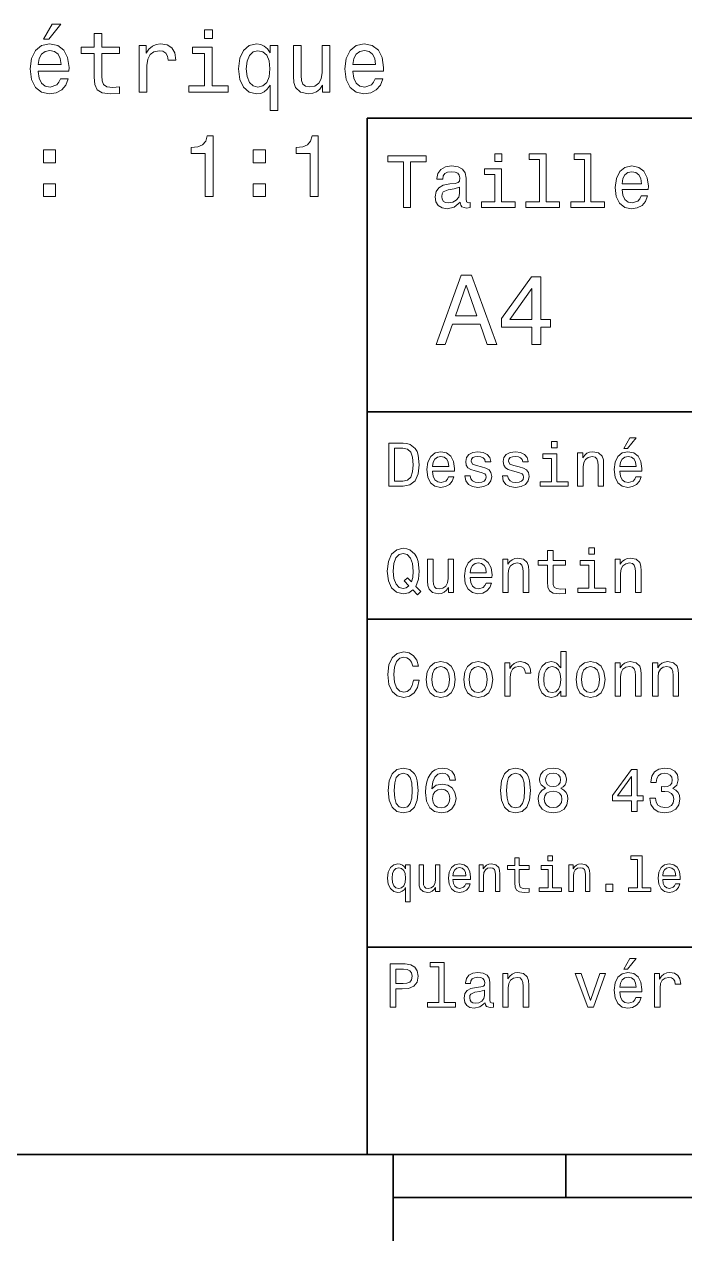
# Model space of a CAD drawing. Extents: x 0 to 297, y 0 to 210.
# Drawn here: x 77.1 to 115.4, y 5 to 75.4 of the extents above; entities that cross this region are included whole.
import ezdxf

# ---------------------------------------------------------------- set-up
doc = ezdxf.new("R2010")
doc.units = 0

msp = doc.modelspace()

# ---------------------------------------------------------------- linework, layer by layer
at = {"color": 7, "lineweight": 35}
for p, q in [((97, 10), (97, 70)), ((97, 70), (287, 70)), ((97, 53), (162, 53)), ((97, 41), (162, 41)), ((97, 22), (162, 22)), ((10, 10), (287, 10)), ((97, 10), (287, 10)), ((98.5, 7.5), (198.5, 7.5))]:
    msp.add_line(p, q, dxfattribs=at)
at = {"color": 7, "lineweight": 35, "ltscale": 0.125}
msp.add_line((98.5, 10), (98.5, 5), dxfattribs=at)
at = {"color": 7, "lineweight": 35, "ltscale": 0.0625}
msp.add_line((108.5, 10), (108.5, 7.5), dxfattribs=at)
at = {"color": 7, "lineweight": 13}
for points in [[(78.257843, 74.586884), (78.555397, 74.586884), (79.256409, 75.444229), (78.762169, 75.444229)], [(81.193008, 73.74971), (81.193008, 72.393082), (81.223267, 71.954315), (81.364471, 71.651726), (81.646896, 71.475212), (82.125999, 71.414696), (82.650497, 71.439911), (82.650497, 71.823196), (82.267212, 71.792931), (81.919228, 71.833282), (81.732628, 71.959358), (81.651939, 72.171173), (81.63681, 72.468727), (81.63681, 73.74971), (82.650497, 73.74971), (82.650497, 74.127945), (81.63681, 74.127945), (81.63681, 74.919739), (81.193008, 74.919739), (81.193008, 74.127945), (80.426437, 74.127945), (80.426437, 73.74971)], [(88.041702, 75.131554), (87.572685, 75.131554), (87.572685, 74.627228), (88.041702, 74.627228)], [(77.950211, 72.736015), (79.725426, 72.736015), (79.730469, 72.942787), (79.64978, 73.522758), (79.427872, 73.956482), (79.074852, 74.218727), (78.605827, 74.314545), (78.146896, 74.213684), (77.793869, 73.931259), (77.566925, 73.472328), (77.486237, 72.867142), (77.561882, 72.246826), (77.788826, 71.792931), (78.13681, 71.510513), (78.590698, 71.414696), (78.98407, 71.480255), (79.306839, 71.651726), (79.543869, 71.924057), (79.680038, 72.28717), (79.241272, 72.28717), (79.150497, 72.085442), (79.019379, 71.934143), (78.646179, 71.81311), (78.358711, 71.868584), (78.141853, 72.045097), (78.000641, 72.332558), (77.950211, 72.720886)], [(83.800354, 71.510513), (84.244156, 71.510513), (84.244156, 73.058784), (84.289543, 73.431984), (84.425713, 73.699272), (84.647614, 73.860657), (84.94516, 73.91613), (85.167068, 73.880829), (85.333496, 73.779968), (85.434357, 73.608498), (85.469666, 73.376511), (85.918503, 73.376511), (85.857986, 73.785011), (85.691559, 74.077515), (85.414185, 74.254028), (85.035942, 74.314545), (84.77874, 74.2742), (84.556839, 74.17334), (84.360153, 74.001869), (84.203812, 73.769882), (84.203812, 74.218727), (83.800354, 74.218727)], [(88.026581, 71.883713), (88.026581, 74.127945), (86.88681, 74.127945), (86.88681, 73.74971), (87.582771, 73.74971), (87.582771, 71.883713), (86.674988, 71.883713), (86.674988, 71.510513), (88.944443, 71.510513), (88.944443, 71.883713)], [(91.370239, 73.80014), (91.213898, 74.027084), (91.037384, 74.188469), (90.830612, 74.279243), (90.593582, 74.314545), (90.164902, 74.213684), (89.832047, 73.931259), (89.615189, 73.477371), (89.539543, 72.867142), (89.615189, 72.251869), (89.832047, 71.797974), (90.164902, 71.510513), (90.593582, 71.414696), (90.830612, 71.444954), (91.032341, 71.530685), (91.208847, 71.687027), (91.370239, 71.924057), (91.370239, 70.461525), (91.814041, 70.461525), (91.814041, 74.218727), (91.370239, 74.218727)], [(94.829887, 74.218727), (94.386086, 74.218727), (94.386086, 72.655327), (94.335648, 72.292213), (94.1894, 72.029968), (93.962448, 71.868584), (93.664902, 71.818153), (93.427872, 71.858498), (93.276573, 71.97953), (93.190842, 72.186302), (93.17067, 72.478813), (93.17067, 74.218727), (92.726868, 74.218727), (92.726868, 72.438469), (92.741989, 72.080399), (92.837814, 71.782845), (93.130325, 71.510513), (93.599342, 71.414696), (93.851501, 71.449997), (94.068359, 71.540771), (94.254959, 71.697113), (94.406258, 71.924057), (94.406258, 71.510513), (94.829887, 71.510513)], [(96.166344, 72.736015), (97.941559, 72.736015), (97.946602, 72.942787), (97.865906, 73.522758), (97.644012, 73.956482), (97.290985, 74.218727), (96.82196, 74.314545), (96.363029, 74.213684), (96.010002, 73.931259), (95.783058, 73.472328), (95.702362, 72.867142), (95.778015, 72.246826), (96.004959, 71.792931), (96.352943, 71.510513), (96.806831, 71.414696), (97.200211, 71.480255), (97.522972, 71.651726), (97.760002, 71.924057), (97.896172, 72.28717), (97.457413, 72.28717), (97.366631, 72.085442), (97.235504, 71.934143), (96.862305, 71.81311), (96.574844, 71.868584), (96.357986, 72.045097), (96.216774, 72.332558), (96.166344, 72.720886)], [(77.950211, 73.109215), (78.005684, 73.457199), (78.141853, 73.714401), (78.348625, 73.870743), (78.620956, 73.926216), (78.888252, 73.870743), (79.095024, 73.714401), (79.2211, 73.457199), (79.266495, 73.109215)], [(89.993439, 72.867142), (90.038818, 73.315987), (90.180038, 73.643799), (90.391846, 73.845528), (90.669228, 73.91613), (90.961731, 73.845528), (91.18364, 73.648842), (91.314758, 73.32103), (91.365189, 72.867142), (91.314758, 72.408211), (91.18364, 72.080399), (90.961731, 71.87867), (90.669228, 71.81311), (90.391846, 71.87867), (90.180038, 72.080399), (90.038818, 72.413254)], [(96.166344, 73.109215), (96.221817, 73.457199), (96.357986, 73.714401), (96.564758, 73.870743), (96.837097, 73.926216), (97.104385, 73.870743), (97.311157, 73.714401), (97.437241, 73.457199), (97.48262, 73.109215)], [(87.623123, 65.463684), (88.082047, 65.463684), (88.082047, 68.988899), (87.739113, 68.988899), (87.648331, 68.681267), (87.466782, 68.474487), (87.1894, 68.353455), (86.806114, 68.31311), (86.806114, 67.95504), (87.623123, 67.95504)], [(93.69516, 65.463684), (94.154099, 65.463684), (94.154099, 68.988899), (93.811157, 68.988899), (93.720383, 68.681267), (93.538818, 68.474487), (93.261444, 68.353455), (92.878159, 68.31311), (92.878159, 67.95504), (93.69516, 67.95504)], [(78.257843, 67.420456), (78.953812, 67.420456), (78.953812, 68.171898), (78.257843, 68.171898)], [(90.401932, 67.420456), (91.0979, 67.420456), (91.0979, 68.171898), (90.401932, 68.171898)], [(99.102303, 64.837173), (99.5, 64.837173), (99.5, 67.47406), (100.407784, 67.47406), (100.407784, 67.837173), (98.190201, 67.837173), (98.190201, 67.47406), (99.102303, 67.47406)], [(104.786743, 67.940918), (104.384727, 67.940918), (104.384727, 67.508644), (104.786743, 67.508644)], [(106.969742, 67.621033), (106.969742, 65.157059), (106.187317, 65.157059), (106.187317, 64.837173), (108.128242, 64.837173), (108.128242, 65.157059), (107.350143, 65.157059), (107.350143, 67.940918), (106.373199, 67.940918), (106.373199, 67.621033)], [(109.572044, 67.621033), (109.572044, 65.157059), (108.789627, 65.157059), (108.789627, 64.837173), (110.730545, 64.837173), (110.730545, 65.157059), (109.952454, 65.157059), (109.952454, 67.940918), (108.975502, 67.940918), (108.975502, 67.621033)], [(102.387611, 65.139771), (102.387611, 65.126801), (102.409225, 64.979828), (102.47406, 64.876076), (102.746399, 64.793945), (102.958214, 64.828529), (102.958214, 65.122475), (102.867432, 65.109505), (102.746399, 65.165703), (102.724785, 65.338615), (102.724785, 66.540344), (102.672913, 66.84726), (102.521614, 67.0634), (102.257927, 67.193085), (101.886169, 67.240631), (101.523056, 67.188759), (101.255043, 67.041786), (101.086456, 66.812675), (101.030258, 66.510086), (101.030258, 66.484146), (101.371758, 66.484146), (101.402016, 66.665703), (101.497116, 66.795387), (101.65274, 66.873199), (101.873199, 66.903458), (102.085014, 66.881844), (102.236313, 66.817001), (102.327087, 66.704605), (102.357346, 66.548988), (102.340057, 66.367432), (102.270897, 66.276657), (102.097984, 66.233429), (101.773773, 66.198845), (101.402016, 66.121033), (101.138329, 65.982704), (100.982712, 65.766571), (100.935158, 65.446686), (100.978386, 65.161385), (101.112389, 64.949562), (101.328529, 64.815559), (101.626801, 64.768013), (102.028816, 64.858788)], [(104.773773, 65.157059), (104.773773, 67.080688), (103.796829, 67.080688), (103.796829, 66.756485), (104.393372, 66.756485), (104.393372, 65.157059), (103.615273, 65.157059), (103.615273, 64.837173), (105.560516, 64.837173), (105.560516, 65.157059)], [(111.750717, 65.887604), (113.272339, 65.887604), (113.276657, 66.064842), (113.207497, 66.561958), (113.017288, 66.933716), (112.714699, 67.158501), (112.312683, 67.240631), (111.919312, 67.154175), (111.616714, 66.912102), (111.422188, 66.51873), (111.353027, 66), (111.41787, 65.4683), (111.612396, 65.079247), (111.91066, 64.837173), (112.299713, 64.755043), (112.636887, 64.811234), (112.913544, 64.958214), (113.116714, 65.191643), (113.233429, 65.502876), (112.857346, 65.502876), (112.779541, 65.329971), (112.667145, 65.200287), (112.34726, 65.096542), (112.100868, 65.144089), (111.914986, 65.295387), (111.793945, 65.541786), (111.750717, 65.874634)], [(111.750717, 66.207489), (111.798271, 66.50576), (111.914986, 66.726219), (112.092216, 66.860229), (112.325653, 66.907776), (112.554756, 66.860229), (112.731987, 66.726219), (112.840057, 66.50576), (112.878967, 66.207489)], [(78.257843, 65.463684), (78.953812, 65.463684), (78.953812, 66.215126), (78.257843, 66.215126)], [(90.401932, 65.463684), (91.0979, 65.463684), (91.0979, 66.215126), (90.401932, 66.215126)], [(102.344383, 65.649857), (102.292511, 65.425072), (102.154182, 65.252159), (101.946686, 65.139771), (101.691643, 65.100861), (101.527374, 65.122475), (101.41066, 65.191643), (101.337173, 65.312675), (101.315559, 65.481262), (101.332855, 65.632561), (101.402016, 65.740631), (101.678673, 65.861671), (102.028816, 65.913544), (102.344383, 66.017288)], [(100.982712, 56.9049), (101.51297, 56.9049), (101.933716, 58.080692), (103.530258, 58.080692), (103.951012, 56.9049), (104.492798, 56.9049), (103.028816, 60.910664), (102.440926, 60.910664)], [(106.521614, 56.9049), (107.040344, 56.9049), (107.040344, 57.896255), (107.610954, 57.896255), (107.610954, 58.357349), (107.040344, 58.357349), (107.040344, 60.818443), (106.515854, 60.818443), (104.763687, 58.403458), (104.763687, 57.896255), (106.521614, 57.896255)], [(102.118156, 58.570606), (102.734871, 60.334293), (103.351585, 58.570606)], [(105.247841, 58.357349), (106.521614, 60.149857), (106.521614, 58.357349)], [(111.84726, 50.88797), (112.059799, 50.88797), (112.560516, 51.500362), (112.207489, 51.500362)], [(99.080688, 51.190563), (98.248558, 51.190563), (98.248558, 48.690563), (99.080688, 48.690563), (99.473343, 48.769814), (99.765129, 49.011169), (99.945244, 49.40382), (100.010086, 49.940563), (99.952446, 50.488113), (99.880402, 50.70425), (99.779541, 50.877163), (99.487755, 51.111313), (99.296829, 51.168949)], [(99.055473, 50.891571), (99.329254, 50.837536), (99.516571, 50.671829), (99.628242, 50.376442), (99.664268, 49.940563), (99.624641, 49.519093), (99.51297, 49.223705), (99.322044, 49.047192), (99.055473, 48.989555), (98.583572, 48.989555), (98.583572, 50.891571)], [(107.992798, 51.27702), (107.657784, 51.27702), (107.657784, 50.916786), (107.992798, 50.916786)], [(100.784584, 49.565922), (102.052597, 49.565922), (102.056198, 49.713619), (101.998558, 50.127884), (101.840057, 50.437683), (101.587898, 50.625), (101.252884, 50.693443), (100.925072, 50.621399), (100.672913, 50.41967), (100.510803, 50.091862), (100.453171, 49.659584), (100.507202, 49.216499), (100.669312, 48.892292), (100.91787, 48.690563), (101.242073, 48.62212), (101.523056, 48.668949), (101.753601, 48.791428), (101.922913, 48.98595), (102.020172, 49.245319), (101.706772, 49.245319), (101.64193, 49.101227), (101.548271, 48.993156), (101.2817, 48.9067), (101.07637, 48.946327), (100.921471, 49.072407), (100.820602, 49.27774), (100.784584, 49.555115)], [(100.784584, 49.832493), (100.824211, 50.081055), (100.921471, 50.264771), (101.069168, 50.376442), (101.263687, 50.416069), (101.454613, 50.376442), (101.602303, 50.264771), (101.69236, 50.081055), (101.724785, 49.832493)], [(103.623199, 49.818085), (103.317001, 49.890129), (103.090057, 49.972984), (103.014412, 50.142292), (103.036026, 50.261169), (103.111671, 50.347622), (103.234146, 50.401657), (103.41066, 50.423271), (103.579971, 50.401657), (103.713257, 50.336815), (103.799713, 50.239555), (103.835732, 50.109871), (104.145531, 50.109871), (104.145531, 50.117077), (104.091499, 50.351227), (103.943802, 50.534943), (103.713257, 50.650219), (103.41066, 50.693443), (103.104469, 50.650219), (102.881126, 50.531342), (102.740631, 50.354828), (102.697403, 50.131485), (102.729828, 49.915348), (102.830688, 49.76405), (102.996399, 49.655983), (103.237755, 49.580334), (103.590775, 49.493877), (103.806915, 49.40382), (103.864555, 49.331772), (103.886169, 49.223705), (103.853745, 49.09042), (103.767288, 48.989555), (103.626801, 48.924713), (103.439484, 48.903099), (103.241356, 48.924713), (103.09726, 49.000362), (103, 49.122841), (102.960373, 49.292149), (102.654175, 49.292149), (102.704613, 49.003963), (102.852303, 48.795029), (103.086456, 48.668949), (103.41066, 48.62212), (103.749283, 48.668949), (103.997841, 48.795029), (104.149139, 48.996758), (104.203171, 49.259727), (104.163544, 49.486671), (104.051872, 49.641571), (103.868156, 49.742435)], [(105.791786, 49.818085), (105.485588, 49.890129), (105.258644, 49.972984), (105.182999, 50.142292), (105.204613, 50.261169), (105.280258, 50.347622), (105.40274, 50.401657), (105.579254, 50.423271), (105.748558, 50.401657), (105.881844, 50.336815), (105.9683, 50.239555), (106.004326, 50.109871), (106.314117, 50.109871), (106.314117, 50.117077), (106.260086, 50.351227), (106.112396, 50.534943), (105.881844, 50.650219), (105.579254, 50.693443), (105.273056, 50.650219), (105.049713, 50.531342), (104.909225, 50.354828), (104.865997, 50.131485), (104.898415, 49.915348), (104.999283, 49.76405), (105.164986, 49.655983), (105.406342, 49.580334), (105.759369, 49.493877), (105.975502, 49.40382), (106.033142, 49.331772), (106.054756, 49.223705), (106.022339, 49.09042), (105.935883, 48.989555), (105.795387, 48.924713), (105.60807, 48.903099), (105.409943, 48.924713), (105.265854, 49.000362), (105.168587, 49.122841), (105.12896, 49.292149), (104.822769, 49.292149), (104.873199, 49.003963), (105.020897, 48.795029), (105.255043, 48.668949), (105.579254, 48.62212), (105.91787, 48.668949), (106.166428, 48.795029), (106.317726, 48.996758), (106.371758, 49.259727), (106.33213, 49.486671), (106.220459, 49.641571), (106.036743, 49.742435)], [(107.981987, 48.957134), (107.981987, 50.560158), (107.16787, 50.560158), (107.16787, 50.289986), (107.664986, 50.289986), (107.664986, 48.957134), (107.016571, 48.957134), (107.016571, 48.690563), (108.637611, 48.690563), (108.637611, 48.957134)], [(109.181557, 48.690563), (109.498558, 48.690563), (109.498558, 49.807278), (109.530983, 50.063042), (109.635445, 50.250362), (109.797546, 50.365635), (110.013687, 50.408863), (110.1866, 50.372841), (110.29467, 50.275578), (110.348701, 50.113472), (110.366714, 49.897335), (110.366714, 48.690563), (110.683716, 48.690563), (110.683716, 49.962177), (110.669312, 50.217941), (110.604469, 50.430477), (110.39193, 50.625), (110.060516, 50.693443), (109.876801, 50.668228), (109.721901, 50.599785), (109.588615, 50.484512), (109.484146, 50.329613), (109.484146, 50.625), (109.181557, 50.625)], [(111.627518, 49.565922), (112.895531, 49.565922), (112.899132, 49.713619), (112.841499, 50.127884), (112.682999, 50.437683), (112.430832, 50.625), (112.095825, 50.693443), (111.768013, 50.621399), (111.515854, 50.41967), (111.353745, 50.091862), (111.296112, 49.659584), (111.350143, 49.216499), (111.512245, 48.892292), (111.760803, 48.690563), (112.085014, 48.62212), (112.365997, 48.668949), (112.596542, 48.791428), (112.765854, 48.98595), (112.863113, 49.245319), (112.549713, 49.245319), (112.484871, 49.101227), (112.391212, 48.993156), (112.124641, 48.9067), (111.919312, 48.946327), (111.764412, 49.072407), (111.663544, 49.27774), (111.627518, 49.555115)], [(111.627518, 49.832493), (111.667145, 50.081055), (111.764412, 50.264771), (111.912102, 50.376442), (112.106628, 50.416069), (112.297546, 50.376442), (112.445244, 50.264771), (112.535301, 50.081055), (112.567726, 49.832493)], [(99.642654, 42.685879), (99.916428, 42.401295), (100.107346, 42.592216), (99.811958, 42.894814), (99.963257, 43.305473), (100.010086, 43.780979), (99.941643, 44.339336), (99.862389, 44.56628), (99.757927, 44.753601), (99.46254, 45.009365), (99.282417, 45.074207), (99.084297, 45.099422), (98.702446, 45.009365), (98.41066, 44.757202), (98.223343, 44.342937), (98.158501, 43.780979), (98.223343, 43.219021), (98.407059, 42.804756), (98.698845, 42.548992), (99.084297, 42.462536), (99.397697, 42.520172)], [(110.161385, 45.117435), (109.82637, 45.117435), (109.82637, 44.757202), (110.161385, 44.757202)], [(99.415703, 42.916428), (99.260803, 42.801151), (99.084297, 42.765129), (98.850143, 42.829971), (98.666428, 43.024494), (98.543945, 43.341499), (98.504326, 43.780979), (98.543945, 44.216858), (98.662827, 44.537464), (98.846542, 44.731987), (99.084297, 44.80043), (99.318443, 44.731987), (99.502159, 44.533859), (99.62104, 44.213257), (99.664268, 43.780979), (99.631844, 43.406338), (99.5634, 43.150578), (99.329254, 43.395531), (99.134727, 43.211815)], [(101.998558, 44.465416), (101.681557, 44.465416), (101.681557, 43.348701), (101.645531, 43.089336), (101.541069, 42.902016), (101.37896, 42.786743), (101.166428, 42.750721), (100.997116, 42.779537), (100.889046, 42.865993), (100.827812, 43.013687), (100.8134, 43.222622), (100.8134, 44.465416), (100.496399, 44.465416), (100.496399, 43.193802), (100.507202, 42.938038), (100.575645, 42.725502), (100.784584, 42.530979), (101.119598, 42.462536), (101.299713, 42.487751), (101.454613, 42.552593), (101.587898, 42.664265), (101.695969, 42.826366), (101.695969, 42.530979), (101.998558, 42.530979)], [(102.953171, 43.406338), (104.221184, 43.406338), (104.224785, 43.554035), (104.167145, 43.9683), (104.008644, 44.278099), (103.756485, 44.465416), (103.421471, 44.533859), (103.093658, 44.461815), (102.841499, 44.260086), (102.679398, 43.932278), (102.621758, 43.5), (102.675797, 43.056915), (102.837898, 42.732708), (103.086456, 42.530979), (103.41066, 42.462536), (103.691643, 42.509365), (103.922188, 42.631844), (104.091499, 42.826366), (104.188759, 43.085735), (103.875359, 43.085735), (103.810516, 42.941643), (103.716858, 42.833572), (103.450287, 42.747116), (103.244957, 42.786743), (103.090057, 42.912823), (102.989197, 43.118156), (102.953171, 43.395531)], [(104.844383, 42.530979), (105.161385, 42.530979), (105.161385, 43.647694), (105.193802, 43.903458), (105.298271, 44.090778), (105.460373, 44.206051), (105.676514, 44.249279), (105.849426, 44.213257), (105.957497, 44.115993), (106.011528, 43.953888), (106.029541, 43.737751), (106.029541, 42.530979), (106.346542, 42.530979), (106.346542, 43.802593), (106.33213, 44.058357), (106.267288, 44.270893), (106.054756, 44.465416), (105.723343, 44.533859), (105.539627, 44.508644), (105.384727, 44.440201), (105.251442, 44.324928), (105.146973, 44.170029), (105.146973, 44.465416), (104.844383, 44.465416)], [(107.438042, 44.130402), (107.438042, 43.161381), (107.459656, 42.84798), (107.560516, 42.631844), (107.762245, 42.505764), (108.104469, 42.462536), (108.479111, 42.480545), (108.479111, 42.754322), (108.20533, 42.732708), (107.956772, 42.761528), (107.823486, 42.851585), (107.765854, 43.00288), (107.755043, 43.215416), (107.755043, 44.130402), (108.479111, 44.130402), (108.479111, 44.400574), (107.755043, 44.400574), (107.755043, 44.966137), (107.438042, 44.966137), (107.438042, 44.400574), (106.890488, 44.400574), (106.890488, 44.130402)], [(110.150574, 42.79755), (110.150574, 44.400574), (109.336456, 44.400574), (109.336456, 44.130402), (109.833572, 44.130402), (109.833572, 42.79755), (109.185158, 42.79755), (109.185158, 42.530979), (110.806198, 42.530979), (110.806198, 42.79755)], [(111.350143, 42.530979), (111.667145, 42.530979), (111.667145, 43.647694), (111.69957, 43.903458), (111.804031, 44.090778), (111.966141, 44.206051), (112.182274, 44.249279), (112.355186, 44.213257), (112.463257, 44.115993), (112.517288, 43.953888), (112.535301, 43.737751), (112.535301, 42.530979), (112.852303, 42.530979), (112.852303, 43.802593), (112.837898, 44.058357), (112.773056, 44.270893), (112.560516, 44.465416), (112.229103, 44.533859), (112.045387, 44.508644), (111.890488, 44.440201), (111.757202, 44.324928), (111.65274, 44.170029), (111.65274, 44.465416), (111.350143, 44.465416)], [(102.953171, 43.672909), (102.992798, 43.921471), (103.090057, 44.105186), (103.237755, 44.216858), (103.432274, 44.256485), (103.623199, 44.216858), (103.770897, 44.105186), (103.860954, 43.921471), (103.893372, 43.672909)], [(99.66787, 37.460373), (99.595818, 37.15778), (99.476944, 36.941643), (99.311241, 36.808357), (99.116714, 36.765129), (98.882568, 36.829971), (98.698845, 37.024494), (98.57637, 37.341499), (98.536743, 37.780979), (98.57637, 38.216858), (98.695244, 38.537464), (98.87896, 38.731987), (99.116714, 38.80043), (99.289627, 38.764408), (99.437317, 38.663544), (99.552597, 38.501442), (99.631844, 38.278099), (99.97406, 38.278099), (99.865997, 38.620316), (99.678673, 38.879681), (99.422913, 39.041786), (99.116714, 39.099422), (98.734871, 39.009365), (98.443085, 38.757202), (98.25576, 38.342937), (98.190926, 37.780979), (98.25576, 37.219021), (98.443085, 36.804756), (98.734871, 36.548992), (99.116714, 36.462536), (99.451729, 36.530979), (99.721901, 36.721901), (99.912827, 37.035301), (100.013687, 37.460373)], [(108.201729, 36.829971), (108.201729, 36.530979), (108.51873, 36.530979), (108.51873, 39.117435), (108.20533, 39.117435), (108.20533, 38.170029), (107.963974, 38.443802), (107.816284, 38.508644), (107.646973, 38.533859), (107.340775, 38.461815), (107.103027, 38.260086), (106.948128, 37.935879), (106.894089, 37.5), (106.948128, 37.064121), (107.103027, 36.736309), (107.340775, 36.530979), (107.646973, 36.462536), (107.816284, 36.487751), (107.967575, 36.552593)], [(100.413544, 37.496399), (100.471184, 37.056915), (100.636887, 36.732708), (100.899857, 36.530979), (101.252884, 36.462536), (101.602303, 36.530979), (101.865273, 36.729107), (102.030983, 37.053314), (102.092216, 37.496399), (102.030983, 37.935879), (101.865273, 38.263687), (101.602303, 38.461815), (101.252884, 38.533859), (100.899857, 38.461815), (100.636887, 38.260086), (100.471184, 37.935879)], [(100.737755, 37.5), (100.770172, 37.824207), (100.87104, 38.058357), (101.033142, 38.20245), (101.252884, 38.25288), (101.469017, 38.20245), (101.631126, 38.061958), (101.731987, 37.824207), (101.768013, 37.5), (101.731987, 37.172188), (101.631126, 36.934437), (101.469017, 36.790344), (101.252884, 36.743515), (101.033142, 36.790344), (100.87104, 36.934437), (100.770172, 37.172188)], [(102.58213, 37.496399), (102.639771, 37.056915), (102.805473, 36.732708), (103.068443, 36.530979), (103.421471, 36.462536), (103.770897, 36.530979), (104.033859, 36.729107), (104.19957, 37.053314), (104.260803, 37.496399), (104.19957, 37.935879), (104.033859, 38.263687), (103.770897, 38.461815), (103.421471, 38.533859), (103.068443, 38.461815), (102.805473, 38.260086), (102.639771, 37.935879)], [(102.906342, 37.5), (102.938759, 37.824207), (103.039627, 38.058357), (103.201729, 38.20245), (103.421471, 38.25288), (103.637611, 38.20245), (103.799713, 38.061958), (103.900574, 37.824207), (103.9366, 37.5), (103.900574, 37.172188), (103.799713, 36.934437), (103.637611, 36.790344), (103.421471, 36.743515), (103.201729, 36.790344), (103.039627, 36.934437), (102.938759, 37.172188)], [(104.963257, 36.530979), (105.280258, 36.530979), (105.280258, 37.636887), (105.312683, 37.903458), (105.409943, 38.094379), (105.568443, 38.209652), (105.780983, 38.249279), (105.939484, 38.224064), (106.058357, 38.152016), (106.130402, 38.029537), (106.155617, 37.863831), (106.476227, 37.863831), (106.432999, 38.155621), (106.314117, 38.364552), (106.115997, 38.490635), (105.845825, 38.533859), (105.662102, 38.505043), (105.503601, 38.432995), (105.363113, 38.310516), (105.251442, 38.144814), (105.251442, 38.465416), (104.963257, 38.465416)], [(107.701012, 38.249279), (107.909943, 38.198845), (108.068443, 38.058357), (108.162102, 37.824207), (108.198128, 37.5), (108.162102, 37.172188), (108.068443, 36.938038), (107.909943, 36.793949), (107.701012, 36.747116), (107.502884, 36.793949), (107.351585, 36.938038), (107.250717, 37.175793), (107.2183, 37.5), (107.250717, 37.820606), (107.351585, 38.054756), (107.502884, 38.198845)], [(109.087898, 37.496399), (109.145531, 37.056915), (109.311241, 36.732708), (109.574203, 36.530979), (109.927231, 36.462536), (110.276657, 36.530979), (110.539627, 36.729107), (110.70533, 37.053314), (110.766571, 37.496399), (110.70533, 37.935879), (110.539627, 38.263687), (110.276657, 38.461815), (109.927231, 38.533859), (109.574203, 38.461815), (109.311241, 38.260086), (109.145531, 37.935879)], [(109.412102, 37.5), (109.444527, 37.824207), (109.545387, 38.058357), (109.707489, 38.20245), (109.927231, 38.25288), (110.143372, 38.20245), (110.305473, 38.061958), (110.406342, 37.824207), (110.44236, 37.5), (110.406342, 37.172188), (110.305473, 36.934437), (110.143372, 36.790344), (109.927231, 36.743515), (109.707489, 36.790344), (109.545387, 36.934437), (109.444527, 37.172188)], [(111.350143, 36.530979), (111.667145, 36.530979), (111.667145, 37.647694), (111.69957, 37.903458), (111.804031, 38.090778), (111.966141, 38.206051), (112.182274, 38.249279), (112.355186, 38.213257), (112.463257, 38.115993), (112.517288, 37.953888), (112.535301, 37.737751), (112.535301, 36.530979), (112.852303, 36.530979), (112.852303, 37.802593), (112.837898, 38.058357), (112.773056, 38.270893), (112.560516, 38.465416), (112.229103, 38.533859), (112.045387, 38.508644), (111.890488, 38.440201), (111.757202, 38.324928), (111.65274, 38.170029), (111.65274, 38.465416), (111.350143, 38.465416)], [(113.51873, 36.530979), (113.835732, 36.530979), (113.835732, 37.647694), (113.868156, 37.903458), (113.972626, 38.090778), (114.134727, 38.206051), (114.350861, 38.249279), (114.523773, 38.213257), (114.631844, 38.115993), (114.685883, 37.953888), (114.703888, 37.737751), (114.703888, 36.530979), (115.020889, 36.530979), (115.020889, 37.802593), (115.006485, 38.058357), (114.941643, 38.270893), (114.729111, 38.465416), (114.39769, 38.533859), (114.213974, 38.508644), (114.059082, 38.440201), (113.925789, 38.324928), (113.821327, 38.170029), (113.821327, 38.465416), (113.51873, 38.465416)], [(98.216141, 31.071325), (98.270172, 30.505762), (98.439484, 30.102304), (98.709656, 29.857347), (99.084297, 29.778097), (99.45533, 29.857347), (99.725502, 30.102304), (99.891212, 30.505762), (99.948845, 31.071325), (99.891212, 31.633286), (99.822769, 31.856628), (99.725502, 32.040344), (99.45533, 32.285301), (99.084297, 32.368156), (98.709656, 32.285301), (98.439484, 32.036743), (98.270172, 31.633286)], [(98.561958, 31.071325), (98.590775, 31.507204), (98.680832, 31.820604), (98.842941, 32.004322), (99.084297, 32.069164), (99.322044, 32.004322), (99.484146, 31.820604), (99.574211, 31.507204), (99.603027, 31.071325), (99.574211, 30.631844), (99.484146, 30.318443), (99.322044, 30.134726), (99.084297, 30.073486), (98.842941, 30.134726), (98.680832, 30.318443), (98.590775, 30.631844)], [(102.117432, 31.676512), (102.048988, 31.9683), (101.890488, 32.184437), (101.645531, 32.321323), (101.328529, 32.368156), (101.115997, 32.342937), (100.932274, 32.274494), (100.770172, 32.162823), (100.633286, 32.004322), (100.525215, 31.806194), (100.445969, 31.56484), (100.395531, 31.280258), (100.381126, 30.959654), (100.438759, 30.448126), (100.615273, 30.077089), (100.899857, 29.853746), (101.288902, 29.778097), (101.638329, 29.842939), (101.9049, 30.012247), (102.077812, 30.278818), (102.139046, 30.617435), (102.077812, 30.959654), (101.912102, 31.222622), (101.656342, 31.388329), (101.33934, 31.445965), (100.997116, 31.373919), (100.741356, 31.168587), (100.795387, 31.56484), (100.91066, 31.849422), (101.087173, 32.01873), (101.33213, 32.076366), (101.512245, 32.04755), (101.649132, 31.971901), (101.739197, 31.845821), (101.786026, 31.676512)], [(104.721901, 31.071325), (104.77594, 30.505762), (104.945244, 30.102304), (105.215416, 29.857347), (105.590057, 29.778097), (105.961098, 29.857347), (106.23127, 30.102304), (106.396973, 30.505762), (106.454613, 31.071325), (106.396973, 31.633286), (106.328529, 31.856628), (106.23127, 32.040344), (105.961098, 32.285301), (105.590057, 32.368156), (105.215416, 32.285301), (104.945244, 32.036743), (104.77594, 31.633286)], [(105.067726, 31.071325), (105.096542, 31.507204), (105.1866, 31.820604), (105.348701, 32.004322), (105.590057, 32.069164), (105.827812, 32.004322), (105.989914, 31.820604), (106.079971, 31.507204), (106.108788, 31.071325), (106.079971, 30.631844), (105.989914, 30.318443), (105.827812, 30.134726), (105.590057, 30.073486), (105.348701, 30.134726), (105.1866, 30.318443), (105.096542, 30.631844)], [(107.311958, 31.197405), (107.128242, 31.09654), (107.002159, 30.956051), (106.922913, 30.779539), (106.897697, 30.567001), (106.95533, 30.246397), (107.12104, 29.997837), (107.391212, 29.839336), (107.758644, 29.778097), (108.122482, 29.839336), (108.392654, 29.997837), (108.558357, 30.246397), (108.619598, 30.567001), (108.590775, 30.779539), (108.515129, 30.956051), (108.385445, 31.09654), (108.20533, 31.197405), (108.349426, 31.283861), (108.450287, 31.402737), (108.511528, 31.546829), (108.533142, 31.723343), (108.475502, 31.979107), (108.324203, 32.184437), (108.079254, 32.317722), (107.758644, 32.368156), (107.434441, 32.317722), (107.189484, 32.184437), (107.034584, 31.979107), (106.980545, 31.723343), (106.998558, 31.546829), (107.059799, 31.402737)], [(107.322769, 31.694523), (107.351585, 31.853025), (107.438042, 31.975504), (107.574928, 32.051151), (107.758644, 32.079971), (107.938759, 32.051151), (108.075645, 31.975504), (108.162102, 31.853025), (108.194527, 31.694523), (108.162102, 31.532419), (108.075645, 31.40634), (107.938759, 31.323486), (107.758644, 31.298271), (107.574928, 31.327089), (107.438042, 31.40634), (107.351585, 31.532419)], [(112.293945, 29.850143), (112.618156, 29.850143), (112.618156, 30.46974), (112.974785, 30.46974), (112.974785, 30.757925), (112.618156, 30.757925), (112.618156, 32.296108), (112.290344, 32.296108), (111.195244, 30.786743), (111.195244, 30.46974), (112.293945, 30.46974)], [(111.497841, 30.757925), (112.293945, 31.878241), (112.293945, 30.757925)], [(113.356628, 30.635447), (113.356628, 30.610229), (113.414261, 30.264408), (113.583572, 30.005043), (113.850143, 29.839336), (114.203171, 29.778097), (114.577805, 29.839336), (114.858788, 29.997837), (115.038902, 30.25), (115.103745, 30.574207), (115.074928, 30.786743), (114.995674, 30.959654), (114.865997, 31.092939), (114.693085, 31.190201), (114.927231, 31.384726), (115.010086, 31.694523), (114.956055, 31.975504), (114.801147, 32.188038), (114.548988, 32.321323), (114.203171, 32.368156), (113.87896, 32.310516), (113.630402, 32.152016), (113.4683, 31.899855), (113.414261, 31.56484), (113.414261, 31.539625), (113.734871, 31.539625), (113.763687, 31.770172), (113.857346, 31.935879), (114.008644, 32.036743), (114.221184, 32.072765), (114.408501, 32.043949), (114.545387, 31.9683), (114.628242, 31.845821), (114.66066, 31.680115), (114.628242, 31.503601), (114.541786, 31.384726), (114.390488, 31.312679), (114.185158, 31.291065), (114.04467, 31.294668), (114.04467, 31.010086), (114.221184, 31.01729), (114.448128, 30.984869), (114.617432, 30.898415), (114.7183, 30.757925), (114.754318, 30.574207), (114.714699, 30.365273), (114.610229, 30.210375), (114.444527, 30.113111), (114.224785, 30.08069), (113.997841, 30.116714), (113.83213, 30.224783), (113.727661, 30.397694), (113.688042, 30.635447)], [(101.789627, 30.613832), (101.75, 30.386887), (101.649132, 30.213976), (101.48703, 30.098703), (101.285301, 30.062679), (101.072769, 30.098703), (100.91066, 30.210375), (100.806198, 30.383286), (100.773773, 30.610229), (100.809799, 30.833572), (100.91066, 31.002882), (101.07637, 31.11095), (101.299713, 31.150576), (101.49424, 31.11095), (101.649132, 31.006483), (101.75, 30.837175)], [(107.243515, 30.574207), (107.27594, 30.765129), (107.380402, 30.909222), (107.542511, 31.002882), (107.758644, 31.035301), (107.971184, 31.002882), (108.133286, 30.909222), (108.237755, 30.765129), (108.273773, 30.574207), (108.237755, 30.368876), (108.133286, 30.213976), (107.971184, 30.113111), (107.758644, 30.08069), (107.542511, 30.113111), (107.380402, 30.213976), (107.27594, 30.368876)], [(99.221901, 26.533142), (99.132568, 26.662825), (99.0317, 26.755045), (98.913544, 26.806917), (98.778099, 26.827091), (98.533142, 26.769453), (98.342941, 26.60807), (98.219017, 26.348703), (98.175789, 26), (98.219017, 25.648417), (98.342941, 25.38905), (98.533142, 25.224785), (98.778099, 25.170031), (98.913544, 25.187321), (99.028816, 25.236313), (99.129684, 25.325649), (99.221901, 25.461096), (99.221901, 24.62536), (99.475502, 24.62536), (99.475502, 26.772335), (99.221901, 26.772335)], [(101.198845, 26.772335), (100.945244, 26.772335), (100.945244, 25.878963), (100.916428, 25.671471), (100.832855, 25.521614), (100.703171, 25.429396), (100.533142, 25.400578), (100.397697, 25.423632), (100.311241, 25.492796), (100.262245, 25.610952), (100.250717, 25.778099), (100.250717, 26.772335), (99.997116, 26.772335), (99.997116, 25.755045), (100.00576, 25.550434), (100.060516, 25.380404), (100.227669, 25.224785), (100.495674, 25.170031), (100.639771, 25.190203), (100.763687, 25.242075), (100.870316, 25.331413), (100.956772, 25.461096), (100.956772, 25.224785), (101.198845, 25.224785)], [(101.96254, 25.925074), (102.976944, 25.925074), (102.979828, 26.043228), (102.933716, 26.374641), (102.806915, 26.622478), (102.605186, 26.772335), (102.337173, 26.827091), (102.074928, 26.769453), (101.873199, 26.60807), (101.743515, 26.345821), (101.697403, 26), (101.740631, 25.645535), (101.870316, 25.386168), (102.069168, 25.224785), (102.328529, 25.170031), (102.553314, 25.207495), (102.737755, 25.305477), (102.873199, 25.461096), (102.951012, 25.668589), (102.700287, 25.668589), (102.648415, 25.553314), (102.573486, 25.46686), (102.360229, 25.397696), (102.195969, 25.429396), (102.072044, 25.53026), (101.991356, 25.694525), (101.96254, 25.916428)], [(103.475502, 25.224785), (103.729103, 25.224785), (103.729103, 26.118156), (103.755043, 26.322767), (103.838615, 26.472624), (103.9683, 26.564842), (104.141212, 26.599424), (104.279541, 26.570606), (104.365997, 26.492796), (104.409225, 26.363113), (104.42363, 26.190203), (104.42363, 25.224785), (104.677231, 25.224785), (104.677231, 26.242077), (104.665703, 26.446688), (104.613831, 26.616716), (104.443802, 26.772335), (104.178673, 26.827091), (104.0317, 26.806917), (103.907784, 26.752163), (103.801155, 26.659943), (103.717575, 26.536024), (103.717575, 26.772335), (103.475502, 26.772335)], [(105.55043, 26.504324), (105.55043, 25.729107), (105.567726, 25.478388), (105.648415, 25.305477), (105.809799, 25.204613), (106.083572, 25.170031), (106.383286, 25.184439), (106.383286, 25.40346), (106.164261, 25.386168), (105.965416, 25.409224), (105.858788, 25.48127), (105.812683, 25.602306), (105.804031, 25.772335), (105.804031, 26.504324), (106.383286, 26.504324), (106.383286, 26.720463), (105.804031, 26.720463), (105.804031, 27.172913), (105.55043, 27.172913), (105.55043, 26.720463), (105.112389, 26.720463), (105.112389, 26.504324)], [(107.729111, 27.293949), (107.461098, 27.293949), (107.461098, 27.005764), (107.729111, 27.005764)], [(108.680115, 25.224785), (108.933716, 25.224785), (108.933716, 26.118156), (108.959656, 26.322767), (109.043228, 26.472624), (109.172913, 26.564842), (109.345825, 26.599424), (109.484146, 26.570606), (109.570602, 26.492796), (109.613831, 26.363113), (109.628242, 26.190203), (109.628242, 25.224785), (109.881844, 25.224785), (109.881844, 26.242077), (109.870316, 26.446688), (109.818443, 26.616716), (109.648415, 26.772335), (109.383286, 26.827091), (109.236313, 26.806917), (109.112389, 26.752163), (109.00576, 26.659943), (108.922188, 26.536024), (108.922188, 26.772335), (108.680115, 26.772335)], [(112.654175, 27.080692), (112.654175, 25.438042), (112.132561, 25.438042), (112.132561, 25.224785), (113.426514, 25.224785), (113.426514, 25.438042), (112.907776, 25.438042), (112.907776, 27.293949), (112.256485, 27.293949), (112.256485, 27.080692)], [(114.106628, 25.925074), (115.121033, 25.925074), (115.123917, 26.043228), (115.077805, 26.374641), (114.951004, 26.622478), (114.749283, 26.772335), (114.481262, 26.827091), (114.219017, 26.769453), (114.017288, 26.60807), (113.887604, 26.345821), (113.841499, 26), (113.884727, 25.645535), (114.014404, 25.386168), (114.213257, 25.224785), (114.472626, 25.170031), (114.697403, 25.207495), (114.881844, 25.305477), (115.017288, 25.461096), (115.0951, 25.668589), (114.844376, 25.668589), (114.792503, 25.553314), (114.717575, 25.46686), (114.504318, 25.397696), (114.340057, 25.429396), (114.216141, 25.53026), (114.135445, 25.694525), (114.106628, 25.916428)], [(98.435158, 26), (98.461098, 26.256485), (98.541786, 26.443806), (98.662827, 26.559078), (98.821327, 26.599424), (98.988472, 26.559078), (99.115273, 26.446688), (99.190201, 26.259367), (99.219017, 26), (99.190201, 25.737753), (99.115273, 25.550434), (98.988472, 25.43516), (98.821327, 25.397696), (98.662827, 25.43516), (98.541786, 25.550434), (98.461098, 25.740635)], [(101.96254, 26.138329), (101.99424, 26.337177), (102.072044, 26.48415), (102.190201, 26.573488), (102.345825, 26.605188), (102.498558, 26.573488), (102.616714, 26.48415), (102.688759, 26.337177), (102.714699, 26.138329)], [(107.720459, 25.438042), (107.720459, 26.720463), (107.069168, 26.720463), (107.069168, 26.504324), (107.466858, 26.504324), (107.466858, 25.438042), (106.948128, 25.438042), (106.948128, 25.224785), (108.244957, 25.224785), (108.244957, 25.438042)], [(114.106628, 26.138329), (114.138329, 26.337177), (114.216141, 26.48415), (114.33429, 26.573488), (114.489914, 26.605188), (114.642654, 26.573488), (114.760803, 26.48415), (114.832855, 26.337177), (114.858788, 26.138329)], [(110.812683, 25.224785), (111.210373, 25.224785), (111.210373, 25.654181), (110.812683, 25.654181)], [(111.84726, 20.728386), (112.059799, 20.728386), (112.560516, 21.340778), (112.207489, 21.340778)], [(98.324211, 18.530979), (98.655617, 18.530979), (98.655617, 19.586454), (99.023056, 19.586454), (99.394089, 19.604465), (99.689484, 19.730547), (99.880402, 19.975504), (99.945244, 20.310518), (99.894814, 20.620316), (99.750717, 20.847261), (99.51297, 20.98415), (99.188759, 21.030979), (98.324211, 21.030979)], [(99.098701, 20.724783), (99.314842, 20.703169), (99.473343, 20.634726), (99.567001, 20.508644), (99.599426, 20.310518), (99.5634, 20.101583), (99.466141, 19.975504), (99.30043, 19.910662), (99.073486, 19.892651), (98.655617, 19.892651), (98.655617, 20.724783)], [(101.137611, 20.850864), (101.137611, 18.79755), (100.485588, 18.79755), (100.485588, 18.530979), (102.103027, 18.530979), (102.103027, 18.79755), (101.454613, 18.79755), (101.454613, 21.117435), (100.640488, 21.117435), (100.640488, 20.850864)], [(103.824928, 18.78314), (103.824928, 18.772333), (103.842941, 18.649855), (103.896973, 18.5634), (104.123917, 18.494957), (104.30043, 18.523775), (104.30043, 18.768732), (104.224785, 18.757925), (104.123917, 18.804754), (104.105911, 18.948847), (104.105911, 19.950287), (104.062683, 20.206051), (103.9366, 20.386166), (103.716858, 20.494236), (103.407059, 20.533861), (103.104469, 20.490633), (102.881126, 20.368155), (102.740631, 20.177233), (102.693802, 19.925072), (102.693802, 19.903458), (102.978386, 19.903458), (103.003601, 20.054754), (103.082855, 20.162823), (103.21254, 20.227665), (103.396255, 20.252882), (103.572769, 20.234869), (103.698845, 20.180836), (103.774498, 20.087175), (103.799713, 19.957493), (103.785301, 19.806194), (103.727669, 19.730547), (103.583572, 19.694523), (103.3134, 19.665705), (103.003601, 19.600864), (102.783859, 19.48559), (102.654175, 19.305475), (102.614555, 19.038904), (102.650574, 18.801151), (102.762245, 18.62464), (102.94236, 18.512968), (103.190926, 18.473343), (103.52594, 18.54899)], [(104.844383, 18.530979), (105.161385, 18.530979), (105.161385, 19.647694), (105.193802, 19.903458), (105.298271, 20.090778), (105.460373, 20.206051), (105.676514, 20.249279), (105.849426, 20.213255), (105.957497, 20.115993), (106.011528, 19.95389), (106.029541, 19.737751), (106.029541, 18.530979), (106.346542, 18.530979), (106.346542, 19.802593), (106.33213, 20.058357), (106.267288, 20.270893), (106.054756, 20.465418), (105.723343, 20.533861), (105.539627, 20.508644), (105.384727, 20.440201), (105.251442, 20.324926), (105.146973, 20.170029), (105.146973, 20.465418), (104.844383, 20.465418)], [(109.761528, 18.530979), (110.096542, 18.530979), (110.802597, 20.465418), (110.474785, 20.465418), (109.930832, 18.905619), (109.376083, 20.465418), (109.04467, 20.465418)], [(111.627518, 19.40634), (112.895531, 19.40634), (112.899132, 19.554033), (112.841499, 19.9683), (112.682999, 20.278097), (112.430832, 20.465418), (112.095825, 20.533861), (111.768013, 20.461815), (111.515854, 20.260086), (111.353745, 19.932276), (111.296112, 19.5), (111.350143, 19.056915), (111.512245, 18.732708), (111.760803, 18.530979), (112.085014, 18.462536), (112.365997, 18.509365), (112.596542, 18.631844), (112.765854, 18.826368), (112.863113, 19.085733), (112.549713, 19.085733), (112.484871, 18.941643), (112.391212, 18.833572), (112.124641, 18.747118), (111.919312, 18.786743), (111.764412, 18.912823), (111.663544, 19.118155), (111.627518, 19.395533)], [(113.637604, 18.530979), (113.954613, 18.530979), (113.954613, 19.636887), (113.98703, 19.903458), (114.08429, 20.094379), (114.242798, 20.209654), (114.45533, 20.249279), (114.613831, 20.224062), (114.732712, 20.152016), (114.804756, 20.029537), (114.829971, 19.863832), (115.150574, 19.863832), (115.107346, 20.155619), (114.988472, 20.364553), (114.790344, 20.490633), (114.520172, 20.533861), (114.336456, 20.505043), (114.177956, 20.432997), (114.03746, 20.310518), (113.925789, 20.144812), (113.925789, 20.465418), (113.637604, 20.465418)], [(111.627518, 19.672911), (111.667145, 19.921469), (111.764412, 20.105186), (111.912102, 20.216858), (112.106628, 20.256483), (112.297546, 20.216858), (112.445244, 20.105186), (112.535301, 19.921469), (112.567726, 19.672911)], [(103.788902, 19.208212), (103.745674, 19.020893), (103.630402, 18.876801), (103.457489, 18.78314), (103.244957, 18.750719), (103.10807, 18.768732), (103.010803, 18.826368), (102.94957, 18.927233), (102.931557, 19.067722), (102.945969, 19.193804), (103.003601, 19.283861), (103.234146, 19.384726), (103.52594, 19.427954), (103.788902, 19.514408)]]:
    msp.add_lwpolyline(points, close=True, dxfattribs=at)

doc.saveas('drawing.dxf')
